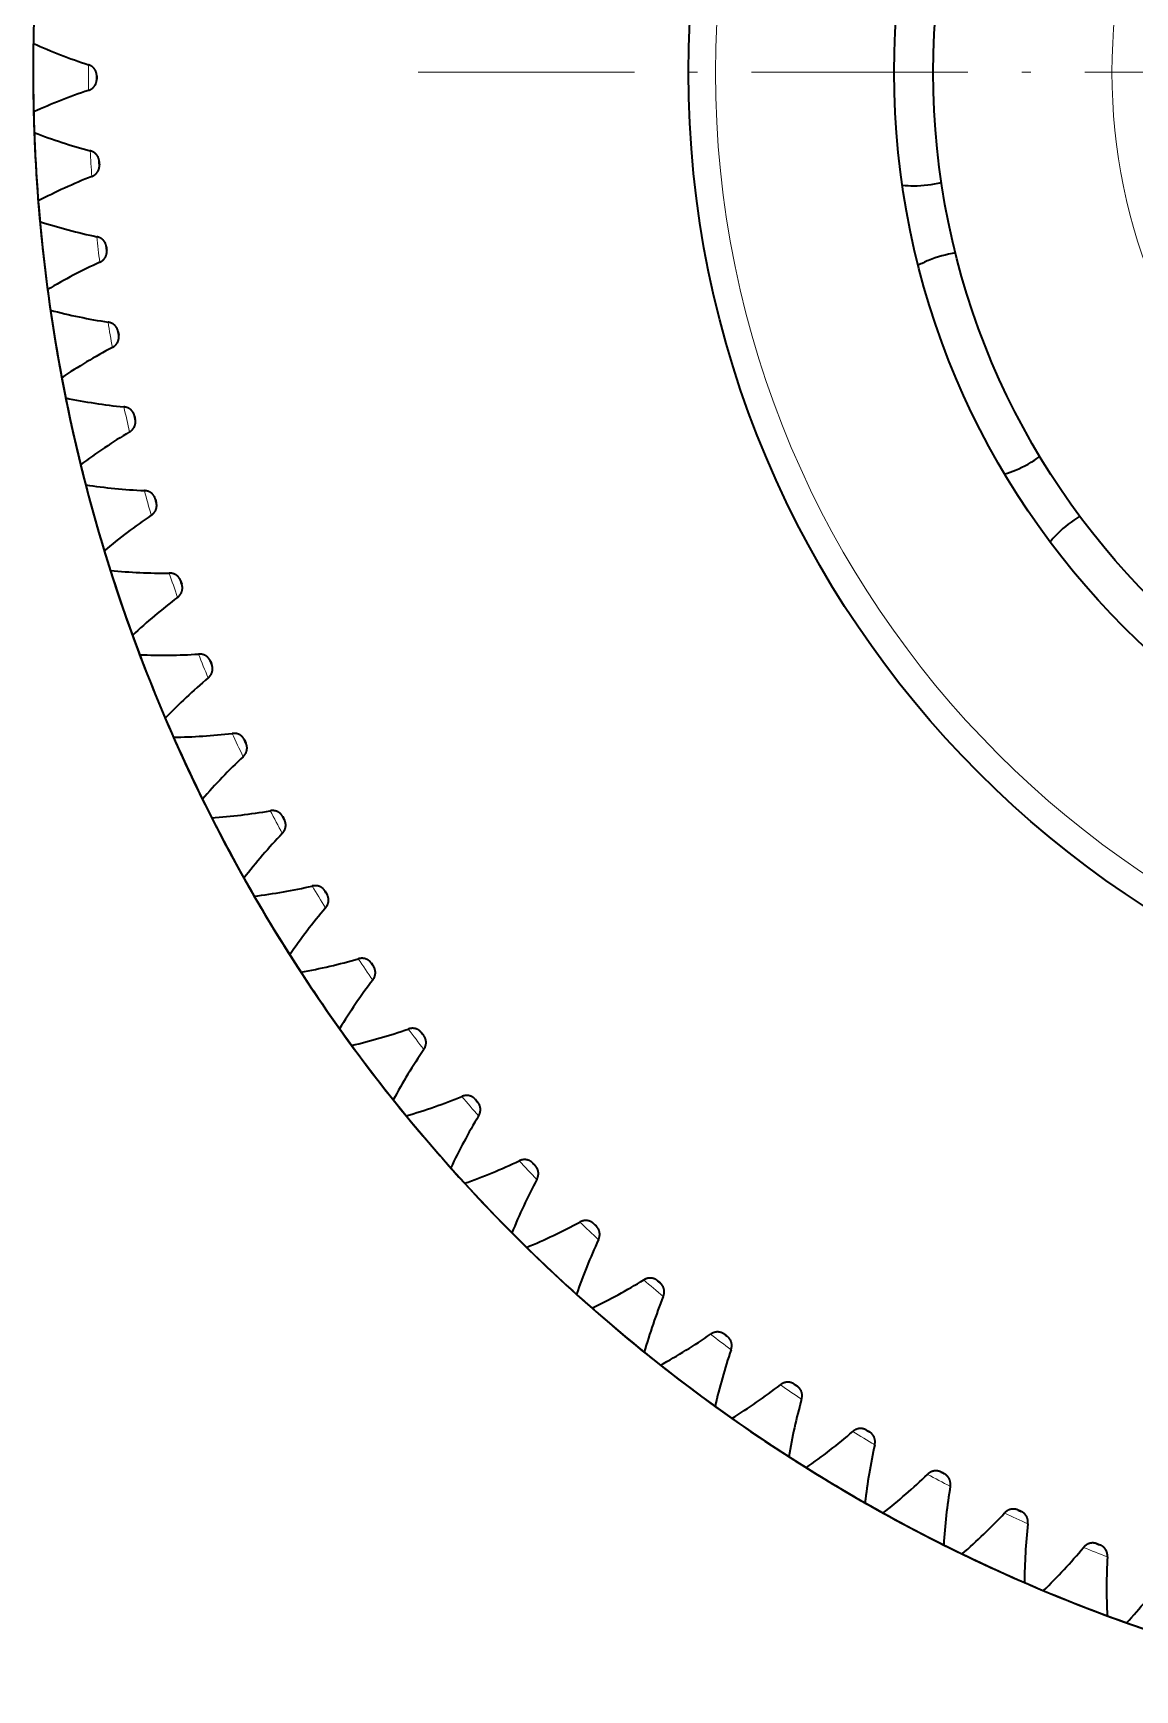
# Model space of a CAD drawing. Extents: x 228 to 1870, y -35 to 994.
# Drawn here: x 503.1 to 564.3, y 770.9 to 862.9 of the extents above; entities that cross this region are included whole.
import ezdxf

# ---------------------------------------------------------------- set-up
doc = ezdxf.new("R2010")
doc.units = 0
doc.linetypes.add('DASHDOT', pattern=[18.5, 12, -3, 0.5, -3])
doc.layers.get('0').update_dxf_attribs({"lineweight": 13})

# ---------------------------------------------------------------- blocks, each defined once
blk = doc.blocks.new('BLOCK11')
at = {"color": 7, "linetype": 'DASHDOT', "lineweight": 13}
blk.add_line((71.5, 0), (-71.5, 0), dxfattribs=at)
blk = doc.blocks.new('BLOCK12')
at = {"color": 7, "lineweight": 35}
for p, q in [((-87.841, -0.291), (-87.841, -0.193)), ((-87.841, -0.193), (-87.84, -0.378)), ((-87.84, -0.388), (-87.84, -0.291)), ((-87.696, -5.046), (-87.702, -4.948)), ((-87.702, -4.948), (-87.696, -5.041)), ((-87.69, -5.143), (-87.696, -5.046)), ((-87.696, -5.051), (-87.691, -5.133)), ((-87.294, -9.786), (-87.305, -9.689)), ((-87.305, -9.689), (-87.295, -9.781)), ((-87.283, -9.883), (-87.294, -9.786)), ((-87.294, -9.791), (-87.284, -9.873)), ((-86.636, -14.498), (-86.652, -14.402)), ((-86.652, -14.402), (-86.637, -14.493)), ((-86.62, -14.594), (-86.636, -14.498)), ((-86.635, -14.503), (-86.622, -14.584)), ((-85.724, -19.167), (-85.746, -19.072)), ((-85.746, -19.072), (-85.725, -19.162)), ((-85.703, -19.262), (-85.724, -19.167)), ((-85.723, -19.172), (-85.705, -19.252)), ((-84.561, -23.78), (-84.587, -23.686)), ((-84.587, -23.686), (-84.562, -23.775)), ((-84.535, -23.874), (-84.561, -23.78)), ((-84.56, -23.785), (-84.537, -23.864)), ((-83.15, -28.323), (-83.181, -28.231)), ((-83.181, -28.231), (-83.151, -28.319)), ((-83.118, -28.415), (-83.15, -28.323)), ((-83.148, -28.328), (-83.121, -28.406)), ((-81.494, -32.783), (-81.531, -32.693)), ((-81.531, -32.693), (-81.496, -32.779)), ((-81.458, -32.873), (-81.494, -32.783)), ((-81.492, -32.788), (-81.461, -32.865)), ((-79.6, -37.147), (-79.641, -37.059)), ((-79.641, -37.059), (-79.602, -37.143)), ((-79.559, -37.235), (-79.6, -37.147)), ((-79.598, -37.152), (-79.563, -37.227)), ((-77.472, -41.402), (-77.518, -41.316)), ((-77.518, -41.316), (-77.474, -41.398)), ((-77.426, -41.488), (-77.472, -41.402)), ((-77.47, -41.406), (-77.431, -41.48)), ((-75.117, -45.536), (-75.167, -45.452)), ((-75.167, -45.452), (-75.119, -45.532)), ((-75.066, -45.619), (-75.117, -45.536)), ((-75.114, -45.54), (-75.071, -45.611)), ((-72.542, -49.535), (-72.596, -49.455)), ((-72.596, -49.455), (-72.544, -49.532)), ((-72.487, -49.616), (-72.542, -49.535)), ((-72.539, -49.54), (-72.492, -49.608)), ((-69.753, -53.39), (-69.813, -53.313)), ((-69.813, -53.313), (-69.756, -53.387)), ((-69.694, -53.468), (-69.753, -53.39)), ((-69.75, -53.394), (-69.7, -53.46)), ((-66.761, -57.088), (-66.824, -57.014)), ((-66.824, -57.014), (-66.763, -57.085)), ((-66.697, -57.162), (-66.761, -57.088)), ((-66.757, -57.092), (-66.703, -57.155)), ((-63.572, -60.619), (-63.639, -60.548)), ((-63.639, -60.548), (-63.575, -60.616)), ((-63.505, -60.689), (-63.572, -60.619)), ((-63.569, -60.622), (-63.511, -60.683)), ((-60.197, -63.972), (-60.268, -63.905)), ((-60.268, -63.905), (-60.2, -63.969)), ((-60.126, -64.038), (-60.197, -63.972)), ((-60.193, -63.975), (-60.132, -64.032)), ((-56.645, -67.137), (-56.72, -67.074)), ((-56.72, -67.074), (-56.649, -67.134)), ((-56.571, -67.2), (-56.645, -67.137)), ((-56.642, -67.14), (-56.578, -67.194)), ((-52.927, -70.105), (-53.005, -70.046)), ((-53.005, -70.046), (-52.931, -70.103)), ((-52.85, -70.164), (-52.927, -70.105)), ((-52.924, -70.108), (-52.857, -70.158)), ((-49.054, -72.868), (-49.135, -72.813)), ((-49.135, -72.813), (-49.058, -72.865)), ((-48.974, -72.922), (-49.054, -72.868)), ((-49.051, -72.87), (-48.981, -72.917)), ((-45.038, -75.417), (-45.121, -75.367)), ((-45.121, -75.367), (-45.041, -75.414)), ((-44.954, -75.467), (-45.038, -75.417)), ((-45.034, -75.419), (-44.961, -75.462)), ((-40.889, -77.744), (-40.975, -77.699)), ((-40.975, -77.699), (-40.892, -77.742)), ((-40.802, -77.79), (-40.889, -77.744)), ((-40.885, -77.746), (-40.81, -77.786)), ((-36.62, -79.844), (-36.708, -79.803)), ((-36.708, -79.803), (-36.623, -79.842)), ((-36.531, -79.884), (-36.62, -79.844)), ((-36.616, -79.846), (-36.539, -79.881)), ((-32.243, -81.709), (-32.334, -81.674)), ((-32.334, -81.674), (-32.247, -81.708)), ((-32.153, -81.745), (-32.243, -81.709)), ((-32.239, -81.711), (-32.16, -81.742))]:
    blk.add_line(p, q, dxfattribs=at)
for radius in [55, 43.585, 41.415]:
    blk.add_circle((0, 0), radius, dxfattribs=at)
at = {"color": 7, "lineweight": 13}
for radius in [53.5, 31.5]:
    blk.add_circle((0, 0), radius, dxfattribs=at)
at = {"color": 7, "lineweight": 35}
for centre, radius, start, end in [((0, 0), 91.369, 178.27809, 187.5884), ((0, 0), 91.369, 179.15841, 181.38151), ((-78.46, 30.433), 31.586, 245.90521, 251.84153), ((0, 0), 91.369, 180, 181.38149), ((-78.271, -30.916), 31.548, 108.5336, 114.4771), ((0, 0), 91.369, 181.38154, 191.03225), ((0, 0), 91.369, 181.98802, 184.48495), ((-79.993, 26.141), 31.586, 249.00865, 254.94498), ((-76.483, -35.108), 31.548, 111.63705, 117.58055), ((-42.5, 0), 6.3, 264.2405, 270), ((-42.5, 0), 6.3, 270.00001, 284.13381), ((0, 0), 91.369, 184.48499, 194.1357), ((-81.291, 21.771), 31.586, 252.1121, 258.04843), ((-39.265, -16.264), 6.3, 98.36619, 112.49999), ((-74.47, -39.197), 31.548, 114.7405, 120.684), ((-39.265, -16.264), 6.3, 112.5, 118.25949), ((0, 0), 91.369, 187.58844, 197.23915), ((-82.35, 17.339), 31.586, 255.21555, 261.15187), ((-72.239, -43.172), 31.548, 117.84395, 123.78745), ((0, 0), 91.369, 190.69189, 200.3426), ((-83.168, 12.855), 31.586, 258.319, 264.25532), ((-69.796, -47.019), 31.548, 120.94738, 126.8909), ((0, 0), 91.369, 193.79533, 203.44605), ((-39.265, -16.264), 6.3, 292.50001, 306.63384), ((-83.742, 8.333), 31.586, 261.42245, 267.35877), ((-39.265, -16.264), 6.3, 286.74054, 292.5), ((-67.148, -50.729), 31.548, 124.05083, 129.99435), ((-30.052, -30.052), 6.3, 120.86615, 134.99999), ((-30.052, -30.052), 6.3, 135, 140.75945), ((0, 0), 91.369, 196.89878, 206.54949), ((-84.07, 3.787), 31.586, 264.5259, 270.46222), ((-64.303, -54.29), 31.548, 127.15429, 133.09779), ((0, 0), 91.369, 200.00223, 209.65294), ((-84.152, -0.77), 31.586, 267.62934, 273.56567), ((-61.269, -57.691), 31.548, 130.25773, 136.20124), ((0, 0), 91.369, 203.10568, 212.75639), ((-83.987, -5.324), 31.586, 270.73279, 276.66911), ((-58.056, -60.924), 31.548, 133.36119, 139.30469), ((0, 0), 91.369, 206.20913, 215.51944), ((-83.576, -9.864), 31.586, 273.83624, 279.77256), ((-54.673, -63.977), 31.548, 136.46463, 142.40814), ((0, 0), 91.369, 209.31258, 218.96329), ((-82.919, -14.374), 31.586, 276.93969, 282.87601), ((-51.129, -66.844), 31.548, 139.56808, 145.51159), ((0, 0), 91.369, 212.41602, 222.06674), ((-82.019, -18.842), 31.586, 280.04314, 285.97946), ((-47.435, -69.514), 31.548, 142.67153, 148.61503), ((0, 0), 91.369, 215.51947, 225.17018), ((-80.879, -23.255), 31.586, 283.14659, 289.08291), ((-43.602, -71.98), 31.548, 145.77498, 151.71849), ((-79.501, -27.599), 31.586, 286.25003, 292.18636), ((0, 0), 91.369, 218.62292, 228.27363), ((-39.641, -74.235), 31.548, 148.87842, 154.82193), ((-77.891, -31.863), 31.586, 289.35348, 295.28981), ((0, 0), 91.369, 221.72637, 231.37708), ((-35.564, -76.272), 31.548, 151.98187, 157.92538), ((-76.051, -36.033), 31.586, 292.45693, 298.39325), ((0, 0), 91.369, 224.82982, 234.48053), ((-31.382, -78.085), 31.548, 155.08532, 161.02883), ((-73.989, -40.098), 31.586, 295.56038, 301.4967), ((0, 0), 91.369, 227.93326, 237.58398), ((-27.109, -79.67), 31.548, 158.18877, 164.13227), ((-71.71, -44.044), 31.586, 298.66383, 304.60015), ((0, 0), 91.369, 231.03671, 240.68742), ((-22.756, -81.021), 31.548, 161.29222, 167.23573), ((-69.22, -47.862), 31.586, 301.76727, 307.7036), ((0, 0), 91.369, 234.14016, 243.79087), ((-18.336, -82.134), 31.548, 164.39567, 170.33917), ((-66.527, -51.539), 31.586, 304.87072, 310.80705), ((-13.863, -83.006), 31.548, 167.4991, 173.44263), ((0, 0), 91.369, 237.24361, 246.89432), ((-63.639, -55.066), 31.586, 307.97417, 313.91049), ((-9.348, -83.635), 31.548, 170.60256, 176.54607), ((0, 0), 91.369, 240.34706, 249.99777), ((-60.565, -58.43), 31.586, 311.07762, 317.01394), ((-4.807, -84.018), 31.548, 173.70601, 179.64952), ((0, 0), 91.369, 243.45051, 253.10122), ((-57.313, -61.623), 31.586, 314.18107, 320.11739), ((-0.251, -84.155), 31.548, 176.80945, 182.75297), ((-53.892, -64.636), 31.586, 317.28452, 323.22084), ((0, 0), 91.369, 246.55395, 256.20467), ((0, 0), 91.369, 249.6574, 259.30811)]:
    blk.add_arc(centre, radius, start, end, dxfattribs=at)
at = {"color": 7, "lineweight": 13}
for centre, start, end in [((-0.126, 0.001), 179.72739, 180.65319), ((-0.126, -0.006), 182.83084, 183.75664), ((-0.125, -0.013), 185.93429, 186.86008), ((-0.124, -0.02), 189.03774, 189.96353), ((-0.123, -0.026), 192.14118, 193.06698), ((-0.122, -0.033), 195.24463, 196.17043), ((-0.12, -0.04), 198.34808, 199.27388), ((-0.117, -0.046), 201.45153, 202.37733), ((-0.115, -0.052), 204.55498, 205.48077), ((-0.112, -0.058), 207.65843, 208.58422), ((-0.108, -0.064), 210.76187, 211.68767), ((-0.105, -0.07), 213.86532, 214.79112), ((-0.101, -0.076), 216.96877, 217.89457), ((-0.097, -0.081), 220.07222, 220.99802), ((-0.092, -0.086), 223.17567, 224.10146), ((-0.087, -0.091), 226.27911, 227.20491), ((-0.082, -0.096), 229.38256, 230.30836), ((-0.077, -0.1), 232.48601, 233.41181), ((-0.071, -0.104), 235.58946, 236.51526), ((-0.066, -0.108), 238.69291, 239.61871), ((-0.06, -0.111), 241.79636, 242.72215), ((-0.054, -0.114), 244.8998, 245.8256), ((-0.047, -0.117), 248.00325, 248.92905)]:
    blk.add_arc(centre, 88.179, start, end, dxfattribs=at)
at = {"color": 7, "lineweight": 35}
for points, knots in [([(-87.841, -0.193), (-87.841, -0.127), (-87.85, -0.061), (-87.867, 0.003), (-87.917, 0.124), (-87.994, 0.227), (-88.038, 0.272), (-88.115, 0.333), (-88.205, 0.38), (-88.237, 0.395), (-88.27, 0.408), (-88.304, 0.42)], [0, 0, 0, 0, 0, 0, 0.525209, 0.525209, 0.525209, 1.046456, 1.046456, 1.046456, 1.316346, 1.316346, 1.316346, 1.316346, 1.316346, 1.316346]), ([(-88.299, -1.005), (-88.232, -0.98), (-88.169, -0.951), (-88.112, -0.916), (-88.01, -0.836), (-87.933, -0.732), (-87.902, -0.675), (-87.865, -0.584), (-87.847, -0.487), (-87.842, -0.454), (-87.84, -0.421), (-87.84, -0.388)], [0, 0, 0, 0, 0, 0, 0.531407, 0.531407, 0.531407, 1.052069, 1.052069, 1.052069, 1.315352, 1.315352, 1.315352, 1.315352, 1.315352, 1.315352]), ([(-87.702, -4.948), (-87.705, -4.882), (-87.718, -4.817), (-87.739, -4.754), (-87.795, -4.636), (-87.877, -4.537), (-87.924, -4.494), (-88.004, -4.438), (-88.096, -4.396), (-88.129, -4.383), (-88.162, -4.371), (-88.197, -4.361)], [0, 0, 0, 0, 0, 0, 0.525209, 0.525209, 0.525209, 1.046456, 1.046456, 1.046456, 1.316347, 1.316347, 1.316347, 1.316347, 1.316347, 1.316347]), ([(-88.115, -5.783), (-88.05, -5.756), (-87.989, -5.723), (-87.933, -5.685), (-87.836, -5.599), (-87.765, -5.491), (-87.736, -5.432), (-87.705, -5.34), (-87.691, -5.242), (-87.689, -5.209), (-87.688, -5.176), (-87.69, -5.143)], [0, 0, 0, 0, 0, 0, 0.531407, 0.531407, 0.531407, 1.052069, 1.052069, 1.052069, 1.315353, 1.315353, 1.315353, 1.315353, 1.315353, 1.315353]), ([(-87.305, -9.689), (-87.312, -9.623), (-87.329, -9.559), (-87.353, -9.497), (-87.415, -9.382), (-87.503, -9.288), (-87.552, -9.248), (-87.635, -9.196), (-87.729, -9.159), (-87.762, -9.147), (-87.796, -9.138), (-87.832, -9.129)], [0, 0, 0, 0, 0, 0, 0.525209, 0.525209, 0.525209, 1.046456, 1.046456, 1.046456, 1.316347, 1.316347, 1.316347, 1.316347, 1.316347, 1.316347]), ([(-87.673, -10.545), (-87.609, -10.514), (-87.55, -10.478), (-87.496, -10.438), (-87.404, -10.346), (-87.339, -10.235), (-87.314, -10.174), (-87.287, -10.08), (-87.279, -9.982), (-87.278, -9.949), (-87.28, -9.916), (-87.283, -9.883)], [0, 0, 0, 0, 0, 0, 0.531407, 0.531407, 0.531407, 1.052069, 1.052069, 1.052069, 1.315352, 1.315352, 1.315352, 1.315352, 1.315352, 1.315352]), ([(-86.652, -14.402), (-86.663, -14.336), (-86.683, -14.273), (-86.71, -14.213), (-86.779, -14.101), (-86.871, -14.012), (-86.923, -13.974), (-87.008, -13.927), (-87.104, -13.895), (-87.138, -13.885), (-87.173, -13.878), (-87.209, -13.871)], [0, 0, 0, 0, 0, 0, 0.525209, 0.525209, 0.525209, 1.046456, 1.046456, 1.046456, 1.316347, 1.316347, 1.316347, 1.316347, 1.316347, 1.316347]), ([(-86.973, -15.276), (-86.911, -15.242), (-86.854, -15.203), (-86.803, -15.159), (-86.715, -15.063), (-86.657, -14.948), (-86.635, -14.887), (-86.613, -14.791), (-86.61, -14.693), (-86.612, -14.66), (-86.615, -14.627), (-86.62, -14.594)], [0, 0, 0, 0, 0, 0, 0.531407, 0.531407, 0.531407, 1.052069, 1.052069, 1.052069, 1.315353, 1.315353, 1.315353, 1.315353, 1.315353, 1.315353]), ([(-85.746, -19.072), (-85.76, -19.007), (-85.783, -18.945), (-85.814, -18.886), (-85.888, -18.779), (-85.986, -18.694), (-86.039, -18.66), (-86.127, -18.617), (-86.224, -18.59), (-86.259, -18.583), (-86.294, -18.577), (-86.33, -18.572)], [0, 0, 0, 0, 0, 0, 0.525209, 0.525209, 0.525209, 1.046456, 1.046456, 1.046456, 1.316347, 1.316347, 1.316347, 1.316347, 1.316347, 1.316347]), ([(-86.019, -19.963), (-85.958, -19.925), (-85.903, -19.883), (-85.855, -19.836), (-85.773, -19.736), (-85.72, -19.618), (-85.702, -19.555), (-85.686, -19.458), (-85.688, -19.36), (-85.691, -19.327), (-85.696, -19.294), (-85.703, -19.262)], [0, 0, 0, 0, 0, 0, 0.531407, 0.531407, 0.531407, 1.052069, 1.052069, 1.052069, 1.315352, 1.315352, 1.315352, 1.315352, 1.315352, 1.315352]), ([(-84.587, -23.686), (-84.605, -23.622), (-84.632, -23.561), (-84.665, -23.504), (-84.745, -23.401), (-84.847, -23.322), (-84.902, -23.29), (-84.993, -23.253), (-85.091, -23.231), (-85.126, -23.225), (-85.161, -23.221), (-85.198, -23.219)], [0, 0, 0, 0, 0, 0, 0.525209, 0.525209, 0.525209, 1.046456, 1.046456, 1.046456, 1.316347, 1.316347, 1.316347, 1.316347, 1.316347, 1.316347]), ([(-84.812, -24.59), (-84.754, -24.549), (-84.701, -24.504), (-84.655, -24.455), (-84.578, -24.35), (-84.532, -24.23), (-84.517, -24.166), (-84.507, -24.069), (-84.514, -23.971), (-84.519, -23.938), (-84.526, -23.906), (-84.535, -23.874)], [0, 0, 0, 0, 0, 0, 0.531407, 0.531407, 0.531407, 1.052069, 1.052069, 1.052069, 1.315352, 1.315352, 1.315352, 1.315352, 1.315352, 1.315352]), ([(-83.181, -28.231), (-83.202, -28.168), (-83.232, -28.109), (-83.269, -28.054), (-83.354, -27.955), (-83.46, -27.881), (-83.517, -27.853), (-83.609, -27.82), (-83.709, -27.804), (-83.744, -27.8), (-83.779, -27.798), (-83.816, -27.797)], [0, 0, 0, 0, 0, 0, 0.525209, 0.525209, 0.525209, 1.046456, 1.046456, 1.046456, 1.316346, 1.316346, 1.316346, 1.316346, 1.316346, 1.316346]), ([(-83.356, -29.146), (-83.3, -29.102), (-83.25, -29.054), (-83.207, -29.003), (-83.136, -28.893), (-83.097, -28.771), (-83.085, -28.706), (-83.08, -28.609), (-83.092, -28.511), (-83.099, -28.479), (-83.107, -28.447), (-83.118, -28.415)], [0, 0, 0, 0, 0, 0, 0.531407, 0.531407, 0.531407, 1.052069, 1.052069, 1.052069, 1.315352, 1.315352, 1.315352, 1.315352, 1.315352, 1.315352]), ([(-81.531, -32.693), (-81.555, -32.631), (-81.588, -32.574), (-81.628, -32.521), (-81.719, -32.426), (-81.828, -32.359), (-81.886, -32.333), (-81.98, -32.306), (-82.081, -32.295), (-82.116, -32.293), (-82.152, -32.293), (-82.188, -32.294)], [0, 0, 0, 0, 0, 0, 0.525209, 0.525209, 0.525209, 1.046455, 1.046455, 1.046455, 1.316346, 1.316346, 1.316346, 1.316346, 1.316346, 1.316346]), ([(-81.656, -33.616), (-81.603, -33.569), (-81.555, -33.518), (-81.515, -33.465), (-81.45, -33.352), (-81.417, -33.227), (-81.409, -33.162), (-81.409, -33.064), (-81.427, -32.968), (-81.435, -32.936), (-81.445, -32.904), (-81.458, -32.873)], [0, 0, 0, 0, 0, 0, 0.531407, 0.531407, 0.531407, 1.052069, 1.052069, 1.052069, 1.315353, 1.315353, 1.315353, 1.315353, 1.315353, 1.315353]), ([(-79.641, -37.059), (-79.669, -36.999), (-79.705, -36.943), (-79.747, -36.892), (-79.843, -36.803), (-79.957, -36.741), (-80.016, -36.719), (-80.111, -36.697), (-80.212, -36.691), (-80.247, -36.691), (-80.283, -36.693), (-80.319, -36.696)], [0, 0, 0, 0, 0, 0, 0.525209, 0.525209, 0.525209, 1.046455, 1.046455, 1.046455, 1.316346, 1.316346, 1.316346, 1.316346, 1.316346, 1.316346]), ([(-79.716, -37.988), (-79.666, -37.937), (-79.621, -37.885), (-79.583, -37.829), (-79.525, -37.713), (-79.499, -37.586), (-79.494, -37.521), (-79.499, -37.423), (-79.523, -37.328), (-79.533, -37.296), (-79.545, -37.265), (-79.559, -37.235)], [0, 0, 0, 0, 0, 0, 0.531407, 0.531407, 0.531407, 1.052069, 1.052069, 1.052069, 1.315353, 1.315353, 1.315353, 1.315353, 1.315353, 1.315353]), ([(-77.518, -41.316), (-77.549, -41.258), (-77.588, -41.204), (-77.633, -41.155), (-77.734, -41.072), (-77.85, -41.016), (-77.911, -40.997), (-78.007, -40.98), (-78.108, -40.98), (-78.143, -40.982), (-78.179, -40.986), (-78.214, -40.991)], [0, 0, 0, 0, 0, 0, 0.525209, 0.525209, 0.525209, 1.046456, 1.046456, 1.046456, 1.316346, 1.316346, 1.316346, 1.316346, 1.316346, 1.316346]), ([(-77.543, -42.248), (-77.495, -42.195), (-77.453, -42.14), (-77.419, -42.082), (-77.366, -41.963), (-77.347, -41.835), (-77.346, -41.77), (-77.357, -41.673), (-77.385, -41.579), (-77.397, -41.547), (-77.41, -41.517), (-77.426, -41.488)], [0, 0, 0, 0, 0, 0, 0.531407, 0.531407, 0.531407, 1.052069, 1.052069, 1.052069, 1.315353, 1.315353, 1.315353, 1.315353, 1.315353, 1.315353]), ([(-75.167, -45.452), (-75.202, -45.396), (-75.243, -45.344), (-75.291, -45.298), (-75.396, -45.22), (-75.515, -45.171), (-75.577, -45.155), (-75.674, -45.143), (-75.775, -45.149), (-75.81, -45.152), (-75.845, -45.158), (-75.88, -45.165)], [0, 0, 0, 0, 0, 0, 0.525209, 0.525209, 0.525209, 1.046456, 1.046456, 1.046456, 1.316346, 1.316346, 1.316346, 1.316346, 1.316346, 1.316346]), ([(-75.142, -46.384), (-75.097, -46.328), (-75.058, -46.271), (-75.027, -46.212), (-74.981, -46.09), (-74.969, -45.961), (-74.971, -45.896), (-74.987, -45.799), (-75.021, -45.707), (-75.034, -45.677), (-75.049, -45.647), (-75.066, -45.619)], [0, 0, 0, 0, 0, 0, 0.531407, 0.531407, 0.531407, 1.052069, 1.052069, 1.052069, 1.315353, 1.315353, 1.315353, 1.315353, 1.315353, 1.315353]), ([(-72.596, -49.455), (-72.634, -49.4), (-72.678, -49.351), (-72.728, -49.308), (-72.837, -49.235), (-72.959, -49.193), (-73.021, -49.18), (-73.119, -49.174), (-73.219, -49.185), (-73.254, -49.19), (-73.289, -49.198), (-73.324, -49.207)], [0, 0, 0, 0, 0, 0, 0.525209, 0.525209, 0.525209, 1.046456, 1.046456, 1.046456, 1.316347, 1.316347, 1.316347, 1.316347, 1.316347, 1.316347]), ([(-72.52, -50.384), (-72.479, -50.326), (-72.443, -50.267), (-72.415, -50.206), (-72.376, -50.082), (-72.371, -49.953), (-72.377, -49.888), (-72.398, -49.792), (-72.436, -49.702), (-72.451, -49.672), (-72.468, -49.643), (-72.487, -49.616)], [0, 0, 0, 0, 0, 0, 0.531407, 0.531407, 0.531407, 1.052069, 1.052069, 1.052069, 1.315352, 1.315352, 1.315352, 1.315352, 1.315352, 1.315352]), ([(-69.813, -53.313), (-69.853, -53.26), (-69.9, -53.213), (-69.952, -53.173), (-70.065, -53.106), (-70.189, -53.071), (-70.252, -53.062), (-70.349, -53.06), (-70.449, -53.077), (-70.484, -53.084), (-70.518, -53.093), (-70.552, -53.105)], [0, 0, 0, 0, 0, 0, 0.525209, 0.525209, 0.525209, 1.046456, 1.046456, 1.046456, 1.316347, 1.316347, 1.316347, 1.316347, 1.316347, 1.316347]), ([(-69.686, -54.236), (-69.648, -54.176), (-69.615, -54.115), (-69.591, -54.053), (-69.558, -53.926), (-69.56, -53.798), (-69.57, -53.733), (-69.596, -53.638), (-69.639, -53.55), (-69.656, -53.522), (-69.674, -53.494), (-69.694, -53.468)], [0, 0, 0, 0, 0, 0, 0.531407, 0.531407, 0.531407, 1.052069, 1.052069, 1.052069, 1.315352, 1.315352, 1.315352, 1.315352, 1.315352, 1.315352]), ([(-66.824, -57.014), (-66.867, -56.964), (-66.916, -56.92), (-66.971, -56.882), (-67.087, -56.822), (-67.213, -56.793), (-67.276, -56.787), (-67.374, -56.791), (-67.472, -56.813), (-67.506, -56.822), (-67.54, -56.833), (-67.574, -56.846)], [0, 0, 0, 0, 0, 0, 0.525209, 0.525209, 0.525209, 1.046456, 1.046456, 1.046456, 1.316347, 1.316347, 1.316347, 1.316347, 1.316347, 1.316347]), ([(-66.648, -57.929), (-66.612, -57.867), (-66.583, -57.805), (-66.562, -57.741), (-66.537, -57.613), (-66.546, -57.485), (-66.559, -57.421), (-66.59, -57.328), (-66.638, -57.242), (-66.656, -57.214), (-66.676, -57.187), (-66.697, -57.162)], [0, 0, 0, 0, 0, 0, 0.531407, 0.531407, 0.531407, 1.052069, 1.052069, 1.052069, 1.315353, 1.315353, 1.315353, 1.315353, 1.315353, 1.315353]), ([(-63.639, -60.548), (-63.685, -60.5), (-63.737, -60.459), (-63.793, -60.424), (-63.912, -60.37), (-64.039, -60.348), (-64.103, -60.346), (-64.2, -60.355), (-64.298, -60.382), (-64.331, -60.394), (-64.364, -60.407), (-64.397, -60.421)], [0, 0, 0, 0, 0, 0, 0.525209, 0.525209, 0.525209, 1.046456, 1.046456, 1.046456, 1.316347, 1.316347, 1.316347, 1.316347, 1.316347, 1.316347]), ([(-63.414, -61.453), (-63.382, -61.389), (-63.356, -61.325), (-63.339, -61.26), (-63.32, -61.131), (-63.336, -61.003), (-63.352, -60.94), (-63.389, -60.849), (-63.441, -60.766), (-63.461, -60.739), (-63.482, -60.713), (-63.505, -60.689)], [0, 0, 0, 0, 0, 0, 0.531407, 0.531407, 0.531407, 1.052069, 1.052069, 1.052069, 1.315352, 1.315352, 1.315352, 1.315352, 1.315352, 1.315352]), ([(-60.268, -63.905), (-60.316, -63.86), (-60.37, -63.821), (-60.428, -63.789), (-60.55, -63.742), (-60.678, -63.727), (-60.742, -63.728), (-60.838, -63.743), (-60.934, -63.775), (-60.967, -63.788), (-60.999, -63.803), (-61.032, -63.819)], [0, 0, 0, 0, 0, 0, 0.525209, 0.525209, 0.525209, 1.046456, 1.046456, 1.046456, 1.316346, 1.316346, 1.316346, 1.316346, 1.316346, 1.316346]), ([(-59.994, -64.796), (-59.965, -64.73), (-59.943, -64.665), (-59.929, -64.599), (-59.918, -64.469), (-59.94, -64.343), (-59.96, -64.28), (-60.001, -64.191), (-60.058, -64.111), (-60.079, -64.085), (-60.102, -64.061), (-60.126, -64.038)], [0, 0, 0, 0, 0, 0, 0.531407, 0.531407, 0.531407, 1.052069, 1.052069, 1.052069, 1.315352, 1.315352, 1.315352, 1.315352, 1.315352, 1.315352]), ([(-56.72, -67.074), (-56.77, -67.031), (-56.826, -66.996), (-56.886, -66.967), (-57.011, -66.927), (-57.139, -66.919), (-57.202, -66.923), (-57.298, -66.943), (-57.392, -66.98), (-57.424, -66.995), (-57.456, -67.011), (-57.487, -67.03)], [0, 0, 0, 0, 0, 0, 0.525209, 0.525209, 0.525209, 1.046456, 1.046456, 1.046456, 1.316347, 1.316347, 1.316347, 1.316347, 1.316347, 1.316347]), ([(-56.398, -67.949), (-56.373, -67.882), (-56.355, -67.815), (-56.344, -67.749), (-56.34, -67.619), (-56.369, -67.493), (-56.392, -67.432), (-56.438, -67.345), (-56.499, -67.269), (-56.522, -67.244), (-56.545, -67.221), (-56.571, -67.2)], [0, 0, 0, 0, 0, 0, 0.531407, 0.531407, 0.531407, 1.052069, 1.052069, 1.052069, 1.315352, 1.315352, 1.315352, 1.315352, 1.315352, 1.315352]), ([(-53.005, -70.046), (-53.058, -70.006), (-53.116, -69.974), (-53.177, -69.949), (-53.304, -69.915), (-53.433, -69.914), (-53.495, -69.922), (-53.59, -69.947), (-53.682, -69.989), (-53.713, -70.006), (-53.744, -70.024), (-53.774, -70.044)], [0, 0, 0, 0, 0, 0, 0.525209, 0.525209, 0.525209, 1.046456, 1.046456, 1.046456, 1.316347, 1.316347, 1.316347, 1.316347, 1.316347, 1.316347]), ([(-52.637, -70.902), (-52.615, -70.834), (-52.601, -70.767), (-52.593, -70.7), (-52.596, -70.57), (-52.632, -70.446), (-52.659, -70.386), (-52.709, -70.302), (-52.775, -70.229), (-52.798, -70.206), (-52.823, -70.184), (-52.85, -70.164)], [0, 0, 0, 0, 0, 0, 0.531407, 0.531407, 0.531407, 1.052069, 1.052069, 1.052069, 1.315353, 1.315353, 1.315353, 1.315353, 1.315353, 1.315353]), ([(-49.135, -72.813), (-49.19, -72.776), (-49.25, -72.747), (-49.312, -72.725), (-49.44, -72.698), (-49.569, -72.704), (-49.631, -72.715), (-49.725, -72.745), (-49.814, -72.793), (-49.844, -72.811), (-49.874, -72.831), (-49.903, -72.852)], [0, 0, 0, 0, 0, 0, 0.525209, 0.525209, 0.525209, 1.046456, 1.046456, 1.046456, 1.316347, 1.316347, 1.316347, 1.316347, 1.316347, 1.316347]), ([(-48.721, -73.648), (-48.703, -73.579), (-48.692, -73.511), (-48.689, -73.443), (-48.698, -73.314), (-48.741, -73.192), (-48.771, -73.134), (-48.826, -73.053), (-48.895, -72.983), (-48.92, -72.961), (-48.946, -72.941), (-48.974, -72.922)], [0, 0, 0, 0, 0, 0, 0.531407, 0.531407, 0.531407, 1.052069, 1.052069, 1.052069, 1.315352, 1.315352, 1.315352, 1.315352, 1.315352, 1.315352]), ([(-45.121, -75.367), (-45.178, -75.333), (-45.239, -75.307), (-45.303, -75.288), (-45.432, -75.268), (-45.56, -75.281), (-45.622, -75.296), (-45.713, -75.331), (-45.8, -75.383), (-45.829, -75.403), (-45.858, -75.424), (-45.886, -75.447)], [0, 0, 0, 0, 0, 0, 0.525209, 0.525209, 0.525209, 1.046455, 1.046455, 1.046455, 1.316346, 1.316346, 1.316346, 1.316346, 1.316346, 1.316346]), ([(-44.662, -76.178), (-44.648, -76.108), (-44.641, -76.039), (-44.641, -75.972), (-44.658, -75.843), (-44.707, -75.724), (-44.74, -75.667), (-44.799, -75.589), (-44.872, -75.523), (-44.898, -75.502), (-44.925, -75.484), (-44.954, -75.467)], [0, 0, 0, 0, 0, 0, 0.531407, 0.531407, 0.531407, 1.052069, 1.052069, 1.052069, 1.315352, 1.315352, 1.315352, 1.315352, 1.315352, 1.315352]), ([(-40.975, -77.699), (-41.033, -77.668), (-41.096, -77.645), (-41.16, -77.631), (-41.29, -77.618), (-41.418, -77.637), (-41.479, -77.655), (-41.568, -77.695), (-41.652, -77.752), (-41.68, -77.773), (-41.707, -77.796), (-41.734, -77.821)], [0, 0, 0, 0, 0, 0, 0.525209, 0.525209, 0.525209, 1.046456, 1.046456, 1.046456, 1.316347, 1.316347, 1.316347, 1.316347, 1.316347, 1.316347]), ([(-40.473, -78.484), (-40.462, -78.413), (-40.459, -78.344), (-40.463, -78.277), (-40.486, -78.149), (-40.542, -78.033), (-40.578, -77.978), (-40.641, -77.903), (-40.718, -77.842), (-40.745, -77.822), (-40.773, -77.805), (-40.802, -77.79)], [0, 0, 0, 0, 0, 0, 0.531407, 0.531407, 0.531407, 1.052069, 1.052069, 1.052069, 1.315352, 1.315352, 1.315352, 1.315352, 1.315352, 1.315352]), ([(-36.708, -79.803), (-36.768, -79.776), (-36.832, -79.756), (-36.897, -79.745), (-37.028, -79.739), (-37.154, -79.766), (-37.214, -79.787), (-37.301, -79.832), (-37.381, -79.893), (-37.408, -79.916), (-37.434, -79.94), (-37.459, -79.966)], [0, 0, 0, 0, 0, 0, 0.525209, 0.525209, 0.525209, 1.046456, 1.046456, 1.046456, 1.316347, 1.316347, 1.316347, 1.316347, 1.316347, 1.316347]), ([(-36.164, -80.56), (-36.158, -80.489), (-36.158, -80.42), (-36.165, -80.353), (-36.196, -80.226), (-36.258, -80.113), (-36.297, -80.061), (-36.364, -79.989), (-36.444, -79.932), (-36.472, -79.914), (-36.501, -79.898), (-36.531, -79.884)], [0, 0, 0, 0, 0, 0, 0.531407, 0.531407, 0.531407, 1.052069, 1.052069, 1.052069, 1.315352, 1.315352, 1.315352, 1.315352, 1.315352, 1.315352]), ([(-32.334, -81.674), (-32.395, -81.649), (-32.46, -81.633), (-32.526, -81.626), (-32.656, -81.627), (-32.781, -81.66), (-32.839, -81.685), (-32.924, -81.734), (-33.001, -81.799), (-33.027, -81.824), (-33.051, -81.849), (-33.075, -81.877)], [0, 0, 0, 0, 0, 0, 0.525209, 0.525209, 0.525209, 1.046456, 1.046456, 1.046456, 1.316347, 1.316347, 1.316347, 1.316347, 1.316347, 1.316347]), ([(-31.75, -82.4), (-31.747, -82.328), (-31.751, -82.259), (-31.762, -82.193), (-31.8, -82.068), (-31.868, -81.959), (-31.909, -81.908), (-31.98, -81.841), (-32.063, -81.788), (-32.092, -81.772), (-32.122, -81.757), (-32.153, -81.745)], [0, 0, 0, 0, 0, 0, 0.531407, 0.531407, 0.531407, 1.052069, 1.052069, 1.052069, 1.315352, 1.315352, 1.315352, 1.315352, 1.315352, 1.315352])]:
    blk.add_open_spline(points, degree=5, knots=knots, dxfattribs=at)

msp = doc.modelspace()

# ---------------------------------------------------------------- block references
at = {"lineweight": 0}
for name in ['BLOCK12', 'BLOCK11']:
    msp.add_blockref(name, (594.5, 860.718506), dxfattribs=at)

doc.saveas('drawing.dxf')
